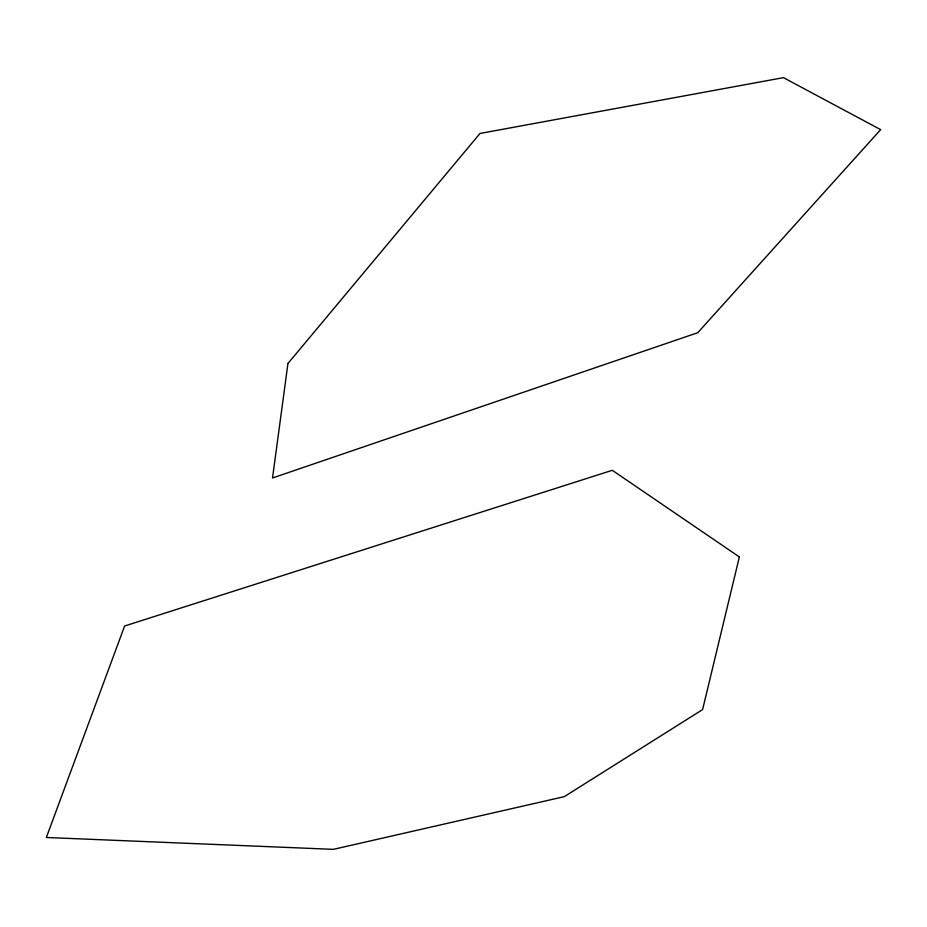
<?xml version="1.0" encoding="UTF-8"?>
<svg xmlns="http://www.w3.org/2000/svg" width="927" height="927" viewBox="0 0 927 927"><rect width="100%" height="100%" fill="white"/><g stroke="black" fill="none" stroke-linecap="round" stroke-linejoin="round"><path stroke-width="1.39" d="M287.938 363.511L272.526 477.984L697.776 332.712L880.65 129.641L783.454 77.648L479.989 133.465L287.938 363.511M739.364 556.93L702.596 709.595L564.3 796.652L333.372 849.352L46.35 837.487L124.624 626.003L612.283 470.302L739.364 556.93"/></g></svg>
